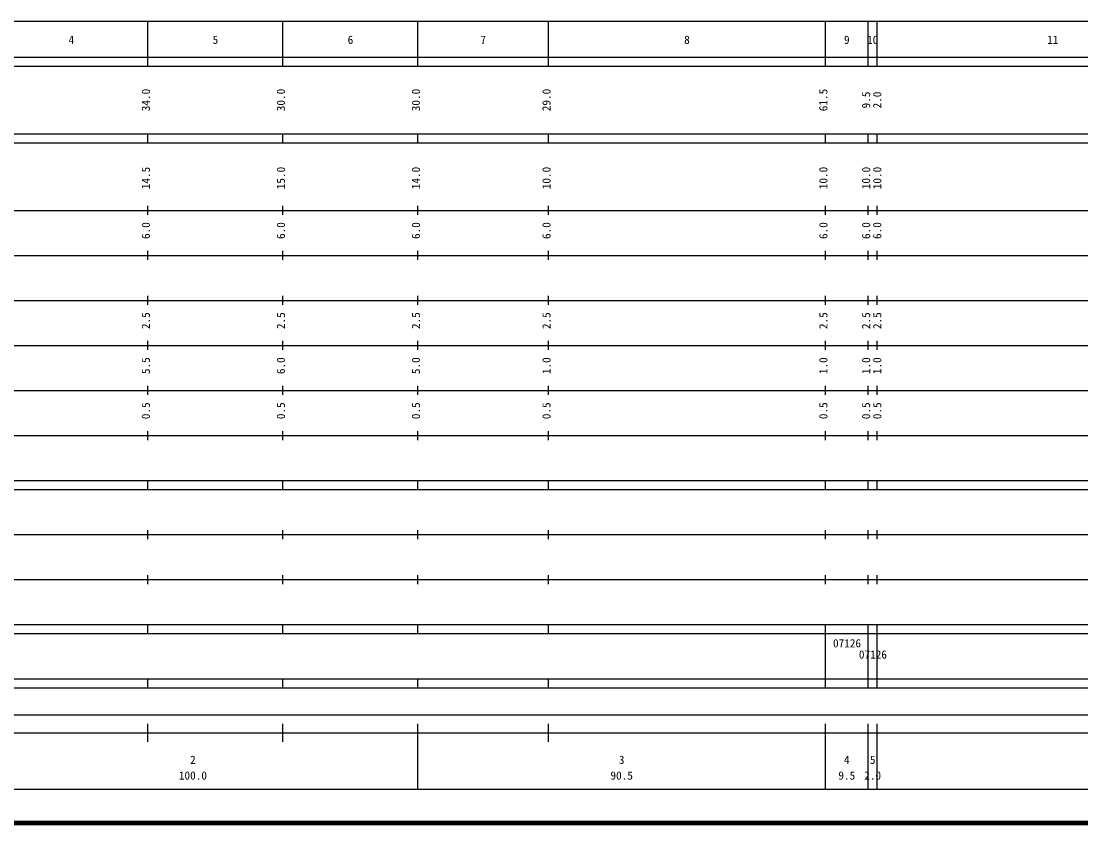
# Model space of a CAD drawing. Units: millimetres on the paper, enlarged 1000 times. Extents: x 40000 to 680000, y 20000 to 380000.
# Drawn here: x 179854 to 415235, y 20000 to 198000 of the extents above; entities that cross this region are included whole.
import ezdxf
from ezdxf.enums import TextEntityAlignment as Align

# ---------------------------------------------------------------- set-up
doc = ezdxf.new("R2010")
doc.units = ezdxf.units.MM
doc.header["$LTSCALE"] = 1000
doc.layers.add('M-TTL', color=2, linetype='Continuous', lineweight=140)
doc.layers.add('M-TTL-BAND', color=7, linetype='Continuous', lineweight=25)
doc.styles.add('ＭＳ ゴシック', font='')
doc.styles.get('ＭＳ ゴシック').set_extended_font_data('MS Gothic')

msp = doc.modelspace()

# ---------------------------------------------------------------- linework, layer by layer
at = {"layer": 'M-TTL'}
msp.add_line((40000, 20000), (680000, 20000), dxfattribs=at)
at = {"layer": 'M-TTL-BAND'}
for p, q in [((68000, 198000), (579000, 198000)), ((208000, 188000), (208000, 198000)), ((238000, 188000), (238000, 198000)), ((268000, 188000), (268000, 198000)), ((297000, 188000), (297000, 198000)), ((358500, 188000), (358500, 198000)), ((368000, 188000), (368000, 198000)), ((370000, 188000), (370000, 198000)), ((40000, 190000), (579000, 190000)), ((40000, 188000), (579000, 188000)), ((40000, 173000), (579000, 173000)), ((208000, 171000), (208000, 173000)), ((238000, 171000), (238000, 173000)), ((268000, 171000), (268000, 173000)), ((297000, 171000), (297000, 173000)), ((358500, 171000), (358500, 173000)), ((368000, 171000), (368000, 173000)), ((370000, 171000), (370000, 173000)), ((40000, 171000), (579000, 171000)), ((40000, 156000), (579000, 156000)), ((208000, 155000), (208000, 157000)), ((238000, 155000), (238000, 157000)), ((268000, 155000), (268000, 157000)), ((297000, 155000), (297000, 157000)), ((358500, 155000), (358500, 157000)), ((368000, 155000), (368000, 157000)), ((370000, 155000), (370000, 157000)), ((46000, 146000), (579000, 146000)), ((208000, 145000), (208000, 147000)), ((238000, 145000), (238000, 147000)), ((268000, 145000), (268000, 147000)), ((297000, 145000), (297000, 147000)), ((358500, 145000), (358500, 147000)), ((368000, 145000), (368000, 147000)), ((370000, 145000), (370000, 147000)), ((208000, 135000), (208000, 137000)), ((238000, 135000), (238000, 137000)), ((268000, 135000), (268000, 137000)), ((297000, 135000), (297000, 137000)), ((358500, 135000), (358500, 137000)), ((368000, 135000), (368000, 137000)), ((370000, 135000), (370000, 137000)), ((52000, 136000), (579000, 136000)), ((46000, 126000), (579000, 126000)), ((208000, 125000), (208000, 127000)), ((238000, 125000), (238000, 127000)), ((268000, 125000), (268000, 127000)), ((297000, 125000), (297000, 127000)), ((358500, 125000), (358500, 127000)), ((368000, 125000), (368000, 127000)), ((370000, 125000), (370000, 127000)), ((52000, 116000), (579000, 116000)), ((208000, 115000), (208000, 117000)), ((238000, 115000), (238000, 117000)), ((268000, 115000), (268000, 117000)), ((297000, 115000), (297000, 117000)), ((358500, 115000), (358500, 117000)), ((368000, 115000), (368000, 117000)), ((370000, 115000), (370000, 117000)), ((46000, 106000), (579000, 106000)), ((208000, 105000), (208000, 107000)), ((238000, 105000), (238000, 107000)), ((268000, 105000), (268000, 107000)), ((297000, 105000), (297000, 107000)), ((358500, 105000), (358500, 107000)), ((368000, 105000), (368000, 107000)), ((370000, 105000), (370000, 107000)), ((40000, 96000), (579000, 96000)), ((208000, 94000), (208000, 96000)), ((238000, 94000), (238000, 96000)), ((268000, 94000), (268000, 96000)), ((297000, 94000), (297000, 96000)), ((358500, 94000), (358500, 96000)), ((368000, 94000), (368000, 96000)), ((370000, 94000), (370000, 96000)), ((40000, 94000), (579000, 94000)), ((208000, 83000), (208000, 85000)), ((238000, 83000), (238000, 85000)), ((268000, 83000), (268000, 85000)), ((297000, 83000), (297000, 85000)), ((358500, 83000), (358500, 85000)), ((368000, 83000), (368000, 85000)), ((370000, 83000), (370000, 85000)), ((49000, 84000), (579000, 84000)), ((40000, 74000), (579000, 74000)), ((208000, 73000), (208000, 75000)), ((238000, 73000), (238000, 75000)), ((268000, 73000), (268000, 75000)), ((297000, 73000), (297000, 75000)), ((358500, 73000), (358500, 75000)), ((368000, 73000), (368000, 75000)), ((370000, 73000), (370000, 75000)), ((40000, 64000), (579000, 64000)), ((208000, 62000), (208000, 64000)), ((238000, 62000), (238000, 64000)), ((268000, 62000), (268000, 64000)), ((297000, 62000), (297000, 64000)), ((358500, 62000), (358500, 64000)), ((368000, 62000), (368000, 64000)), ((370000, 62000), (370000, 64000)), ((40000, 62000), (579000, 62000)), ((358500, 52000), (358500, 62000)), ((368000, 52000), (368000, 62000)), ((368000, 52000), (368000, 62000)), ((370000, 52000), (370000, 62000)), ((40000, 52000), (579000, 52000)), ((208000, 50000), (208000, 52000)), ((238000, 50000), (238000, 52000)), ((268000, 50000), (268000, 52000)), ((297000, 50000), (297000, 52000)), ((358500, 50000), (358500, 52000)), ((368000, 50000), (368000, 52000)), ((370000, 50000), (370000, 52000)), ((40000, 50000), (579000, 50000)), ((71000, 44000), (562000, 44000)), ((208000, 38000), (208000, 42000)), ((238000, 38000), (238000, 42000)), ((268000, 27500), (268000, 42000)), ((297000, 38000), (297000, 42000)), ((358500, 27500), (358500, 42000)), ((368000, 27500), (368000, 42000)), ((370000, 27500), (370000, 42000)), ((40000, 40000), (579000, 40000)), ((68000, 27500), (579000, 27500))]:
    msp.add_line(p, q, dxfattribs=at)

# ---------------------------------------------------------------- texts
at = {"layer": 'M-TTL-BAND', "style": 'ＭＳ ゴシック'}
for s, p in [('4', (191000, 192405)), ('5', (223000, 192405)), ('6', (253000, 192405)), ('7', (282500, 192405)), ('8', (327750, 192405)), ('9', (363250, 192405)), ('10', (369000, 192405)), ('11', (409000, 192405)), ('2', (218000, 32523)), ('3', (313250, 32523)), ('4', (363250, 32523)), ('5', (369000, 32523)), ('100.0', (218000, 29033)), ('90.5', (313250, 29033)), ('9.5', (363250, 29033)), ('2.0', (369000, 29033))]:
    msp.add_text(s, height=1833, dxfattribs=at).set_placement(p, align=Align.BOTTOM_CENTER)
for s, p in [('34.0', (209000, 180500)), ('30.0', (239000, 180500)), ('30.0', (269000, 180500)), ('29.0', (298000, 180500)), ('61.5', (359500, 180500)), ('9.5', (369000, 180500)), ('2.0', (371468, 180500)), ('14.5', (209000, 163174)), ('15.0', (239000, 163174)), ('14.0', (269000, 163174)), ('10.0', (298000, 163174)), ('10.0', (359500, 163174)), ('10.0', (369000, 163174)), ('10.0', (371468, 163174)), ('6.0', (209000, 151500)), ('6.0', (239000, 151500)), ('6.0', (269000, 151500)), ('6.0', (298000, 151500)), ('6.0', (359500, 151500)), ('6.0', (369000, 151500)), ('6.0', (371468, 151500)), ('2.5', (209000, 131500)), ('2.5', (239000, 131500)), ('2.5', (269000, 131500)), ('2.5', (298000, 131500)), ('2.5', (359500, 131500)), ('2.5', (369000, 131500)), ('2.5', (371468, 131500)), ('5.5', (209000, 121500)), ('6.0', (239000, 121500)), ('5.0', (269000, 121500)), ('1.0', (298000, 121500)), ('1.0', (359500, 121500)), ('1.0', (369000, 121500)), ('1.0', (371468, 121500)), ('0.5', (209000, 111500)), ('0.5', (239000, 111500)), ('0.5', (269000, 111500)), ('0.5', (298000, 111500)), ('0.5', (359500, 111500)), ('0.5', (369000, 111500)), ('0.5', (371468, 111500))]:
    msp.add_text(s, height=1833, rotation=90, dxfattribs=at).set_placement(p, align=Align.BOTTOM_CENTER)
for p in [(360186, 58405), (365936, 55905)]:
    msp.add_text('07126', height=1833, dxfattribs=at).set_placement(p, align=Align.BOTTOM_LEFT)

doc.saveas('drawing.dxf')
